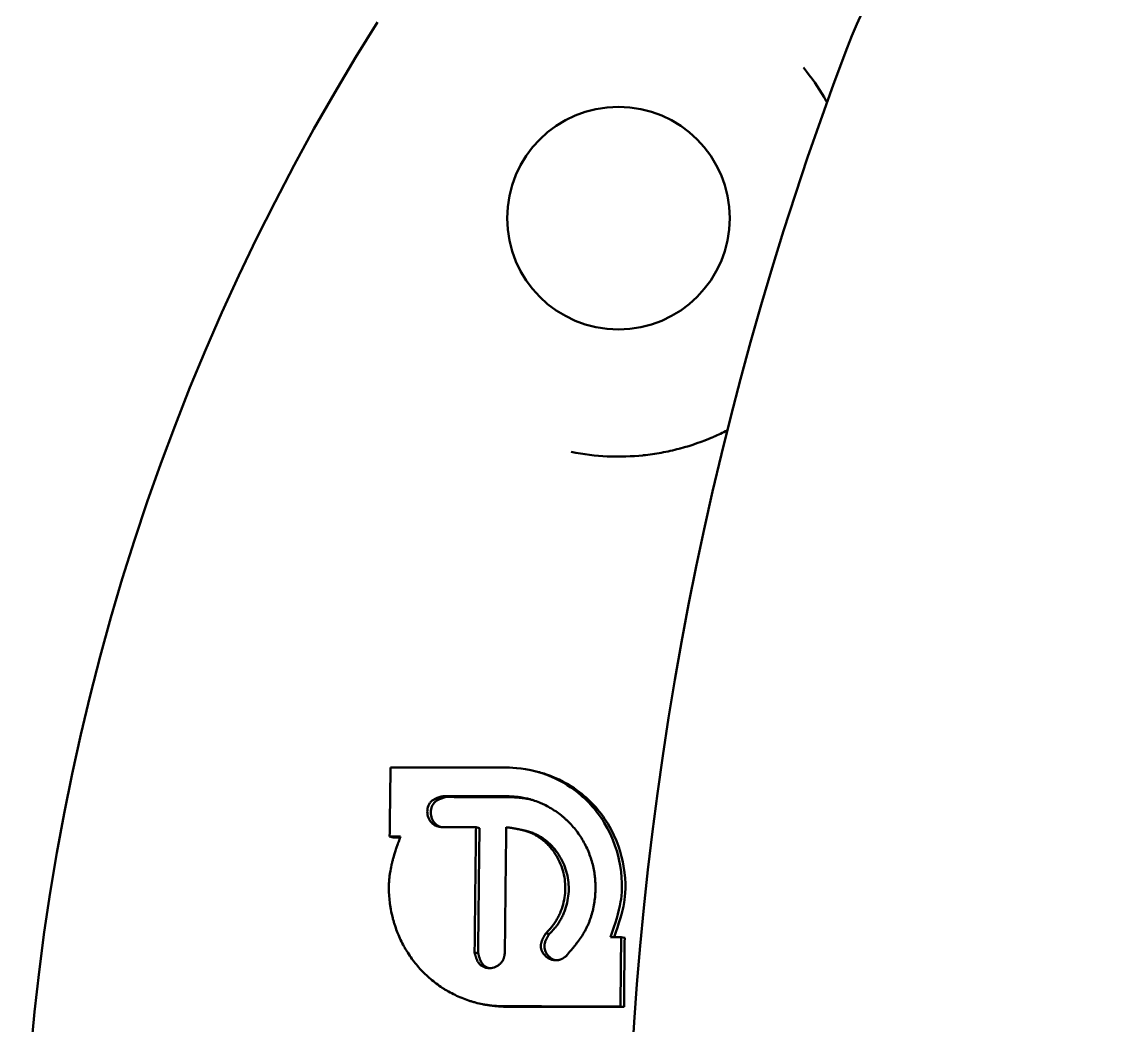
# Model space of a CAD drawing. Header units: millimetres. Extents: x 1510 to 10524, y 7125 to 13164.
# Drawn here: x 7783.96 to 7790.89, y 12893.17 to 12899.49 of the extents above; entities that cross this region are included whole.
import ezdxf

# ---------------------------------------------------------------- set-up
doc = ezdxf.new("R2010")
doc.units = ezdxf.units.MM
doc.header["$LTSCALE"] = 4
doc.layers.add('Visible (ISO)', color=7, linetype='Continuous', lineweight=50)

msp = doc.modelspace()

# ---------------------------------------------------------------- linework, layer by layer
at = {"layer": 'Visible (ISO)'}
for p, q in [((7787.1951, 12894.7717), (7787.2168, 12894.7659)), ((7786.6297, 12894.6108), (7786.6078, 12894.6161)), ((7787.0327, 12894.6101), (7787.0109, 12894.6156)), ((7786.2968, 12894.3566), (7786.2748, 12894.3613)), ((7786.8399, 12894.4157), (7786.818, 12894.4207)), ((7787.1031, 12894.4044), (7787.125, 12894.3993)), ((7787.2785, 12893.749), (7787.2563, 12893.753)), ((7787.7527, 12893.725), (7787.7306, 12893.7291)), ((7786.8312, 12893.6284), (7786.809, 12893.632)), ((7786.923, 12893.2976), (7786.9007, 12893.3005)), ((7787.7486, 12893.2903), (7787.7263, 12893.2935))]:
    msp.add_line(p, q, dxfattribs=at)
msp.add_circle((7787.7134, 12898.2517), 0.7, dxfattribs=at)
for centre, radius, start, end in [((7791.956, 12898.2591), 3, 110.77056, 159.22944), ((7798.4634, 12891.7517), 14.5, 147.76905, 212.23095), ((7809.1134, 12891.7517), 21.35, 159.22944, 200.77056)]:
    msp.add_arc(centre, radius, start, end, dxfattribs=at)
for centre, major_axis, ratio, start_param, end_param in [((8003.9269, 12861.9326), (992.8662, -8.2931), 0.031862, 1.791313, 1.791729), ((8003.1468, 12797.9187), (993.5684, -22.8037), 0.094586, 1.792232, 1.792648), ((7786.1085, 12862.3855), (3.3574, 31.8078), 0.975189, 0.10033, 0.102487), ((7786.1189, 12862.3855), (3.3629, 31.8024), 0.975186, 0.100913, 0.102313), ((7787.5164, 12861.1559), (2.9491, 32.4461), 0.974973, 0.086217, 0.088345)]:
    msp.add_ellipse(centre, major_axis=major_axis, ratio=ratio, start_param=start_param, end_param=end_param, dxfattribs=at)
for points, knots in [([(7789.0244, 12898.9806), (7789.0187, 12898.9909), (7789.0128, 12899.0013), (7789.0066, 12899.0117), (7788.9707, 12899.0729), (7788.9279, 12899.1357), (7788.8772, 12899.1981)], [0.93186367, 0.93186367, 0.93186367, 0.93186367, 0.9417733, 0.9417733, 0.9417733, 1, 1, 1, 1]), ([(7787.416, 12896.7815), (7787.4955, 12896.7654), (7787.5715, 12896.7567), (7787.6429, 12896.7534), (7787.7236, 12896.7496), (7787.7986, 12896.7526), (7787.8669, 12896.7596), (7787.8674, 12896.7597), (7787.8678, 12896.7597), (7787.8684, 12896.7598), (7787.8689, 12896.7598), (7787.8693, 12896.7599), (7787.8698, 12896.7599), (7787.9082, 12896.7639), (7787.9458, 12896.7694), (7787.9825, 12896.7761), (7788.0208, 12896.7831), (7788.0583, 12896.7914), (7788.0947, 12896.801), (7788.097, 12896.8016), (7788.0992, 12896.8022), (7788.1015, 12896.8028), (7788.174, 12896.8222), (7788.2425, 12896.8464), (7788.3066, 12896.874), (7788.3076, 12896.8744), (7788.3084, 12896.8748), (7788.3096, 12896.8753), (7788.3102, 12896.8756), (7788.3107, 12896.8758), (7788.3113, 12896.8761), (7788.3407, 12896.8888), (7788.3695, 12896.9025), (7788.3976, 12896.9169)], [0, 0, 0, 0, 0.0584297, 0.0584297, 0.0584297, 0.1245117, 0.1245117, 0.1245117, 0.125, 0.125, 0.125, 0.1253473, 0.1253473, 0.1253473, 0.154853, 0.154853, 0.154853, 0.1855952, 0.1855952, 0.1855952, 0.1875, 0.1875, 0.1875, 0.2490234, 0.2490234, 0.2490234, 0.25, 0.25, 0.25, 0.2504858, 0.2504858, 0.2504858, 0.275511, 0.275511, 0.275511, 0.275511]), ([(7786.2748, 12894.3613), (7786.2757, 12894.4339), (7786.2766, 12894.5064), (7786.2785, 12894.6515), (7786.2795, 12894.724), (7786.2805, 12894.7965)], [-0.435756, -0.435756, -0.435756, -0.435756, -0.2178779, -0.2178779, 0, 0, 0, 0]), ([(7786.2805, 12894.7965), (7786.4025, 12894.7964), (7786.5245, 12894.7962), (7786.7684, 12894.7959), (7786.8905, 12894.7958), (7787.0125, 12894.7956)], [-0.7502452, -0.7502452, -0.7502452, -0.7502452, -0.3750632, -0.3750632, 0, 0, 0, 0]), ([(7787.0125, 12894.7956), (7787.0524, 12894.795), (7787.1331, 12894.7933), (7787.3155, 12894.7333), (7787.3821, 12894.6949), (7787.5096, 12894.6014), (7787.5746, 12894.5304), (7787.6837, 12894.3512), (7787.7111, 12894.2548), (7787.7427, 12894.0723), (7787.7337, 12893.9924), (7787.716, 12893.883), (7787.6945, 12893.8185), (7787.6629, 12893.7291)], [-0.8276251, -0.8276251, -0.8276251, -0.8276251, -0.7450445, -0.7450445, -0.6777382, -0.6777382, -0.5771468, -0.5771468, -0.4569364, -0.4569364, -0.284604, -0.284604, 0, 0, 0, 0]), ([(7787.2168, 12894.7659), (7787.2293, 12894.7626), (7787.2421, 12894.7588), (7787.3373, 12894.7274), (7787.4038, 12894.6891), (7787.5313, 12894.5958), (7787.5964, 12894.5248), (7787.7055, 12894.3459), (7787.733, 12894.2497), (7787.7647, 12894.0675), (7787.7557, 12893.9878), (7787.7382, 12893.8797), (7787.7173, 12893.8162), (7787.6865, 12893.7291)], [-0.7544343, -0.7544343, -0.7544343, -0.7544343, -0.7436158, -0.7436158, -0.6764205, -0.6764205, -0.5759936, -0.5759936, -0.4560125, -0.4560125, -0.2840194, -0.2840194, -0.0043082, -0.0043082, -0.0043082, -0.0043082]), ([(7786.6053, 12894.421), (7786.6013, 12894.4215), (7786.5977, 12894.4219), (7786.5947, 12894.4224), (7786.5932, 12894.4226), (7786.5919, 12894.4228), (7786.5906, 12894.423), (7786.59, 12894.4231), (7786.5894, 12894.4232), (7786.5888, 12894.4233), (7786.5883, 12894.4234), (7786.588, 12894.4234), (7786.5872, 12894.4236), (7786.587, 12894.4236), (7786.5864, 12894.4237), (7786.586, 12894.4238), (7786.5856, 12894.4239), (7786.5852, 12894.424), (7786.5848, 12894.424), (7786.5839, 12894.4242), (7786.5831, 12894.4244), (7786.5825, 12894.4245), (7786.5808, 12894.4249), (7786.5797, 12894.4252), (7786.578, 12894.4256), (7786.5765, 12894.426), (7786.5751, 12894.4264), (7786.5737, 12894.4268), (7786.5724, 12894.4272), (7786.5712, 12894.4276), (7786.5698, 12894.4282), (7786.5692, 12894.4284), (7786.5684, 12894.4287), (7786.5677, 12894.429), (7786.567, 12894.4292), (7786.5663, 12894.4295), (7786.5657, 12894.4298), (7786.5643, 12894.4304), (7786.5629, 12894.4311), (7786.5616, 12894.4318), (7786.5589, 12894.4331), (7786.5563, 12894.4347), (7786.5538, 12894.4363), (7786.5487, 12894.4397), (7786.544, 12894.4436), (7786.5394, 12894.4483), (7786.5349, 12894.453), (7786.5309, 12894.4579), (7786.5274, 12894.4632), (7786.5239, 12894.4686), (7786.521, 12894.4743), (7786.5185, 12894.4803), (7786.5137, 12894.4924), (7786.5113, 12894.5054), (7786.5115, 12894.5188), (7786.5116, 12894.5322), (7786.5142, 12894.5449), (7786.5191, 12894.5568), (7786.5216, 12894.5627), (7786.5245, 12894.5681), (7786.528, 12894.573), (7786.5298, 12894.5755), (7786.5316, 12894.5778), (7786.5336, 12894.58), (7786.5346, 12894.5811), (7786.5357, 12894.5822), (7786.5367, 12894.5832), (7786.5378, 12894.5842), (7786.539, 12894.5853), (7786.54, 12894.5862), (7786.5405, 12894.5867), (7786.541, 12894.587), (7786.5415, 12894.5875), (7786.542, 12894.5879), (7786.5425, 12894.5883), (7786.5431, 12894.5887), (7786.5441, 12894.5895), (7786.5452, 12894.5903), (7786.5464, 12894.5912), (7786.5487, 12894.5928), (7786.5512, 12894.5944), (7786.5538, 12894.5958), (7786.5564, 12894.5973), (7786.5591, 12894.5988), (7786.562, 12894.6002), (7786.5635, 12894.6008), (7786.565, 12894.6015), (7786.5665, 12894.6022), (7786.5673, 12894.6025), (7786.5681, 12894.6029), (7786.5689, 12894.6032), (7786.5697, 12894.6035), (7786.5706, 12894.6039), (7786.5713, 12894.6042), (7786.5716, 12894.6043), (7786.5719, 12894.6044), (7786.5722, 12894.6046), (7786.5726, 12894.6047), (7786.5729, 12894.6048), (7786.5732, 12894.605), (7786.5739, 12894.6052), (7786.5746, 12894.6055), (7786.5753, 12894.6057), (7786.5767, 12894.6063), (7786.5782, 12894.6068), (7786.5796, 12894.6073), (7786.5811, 12894.6078), (7786.5826, 12894.6084), (7786.5842, 12894.6089), (7786.5851, 12894.6092), (7786.5859, 12894.6094), (7786.5867, 12894.6097), (7786.5871, 12894.6098), (7786.5875, 12894.61), (7786.5879, 12894.6101), (7786.5884, 12894.6102), (7786.589, 12894.6104), (7786.5892, 12894.6105), (7786.5899, 12894.6107), (7786.5901, 12894.6108), (7786.5908, 12894.611), (7786.5913, 12894.6112), (7786.5919, 12894.6113), (7786.5926, 12894.6116), (7786.5938, 12894.6119), (7786.5952, 12894.6123), (7786.5968, 12894.6128), (7786.6, 12894.6138), (7786.604, 12894.615), (7786.6078, 12894.6161)], [0, 0, 0, 0, 0.03125, 0.03125, 0.03125, 0.046875, 0.046875, 0.046875, 0.054688, 0.054688, 0.054688, 0.0625, 0.0625, 0.0625, 0.06505, 0.06505, 0.06505, 0.067964, 0.067964, 0.067964, 0.075291, 0.075291, 0.075291, 0.093688, 0.093688, 0.093688, 0.109375, 0.109375, 0.109375, 0.125, 0.125, 0.125, 0.132137, 0.132137, 0.132137, 0.139414, 0.139414, 0.139414, 0.154366, 0.154366, 0.154366, 0.185611, 0.185611, 0.185611, 0.25, 0.25, 0.25, 0.312649, 0.312649, 0.312649, 0.375, 0.375, 0.375, 0.5, 0.5, 0.5, 0.625, 0.625, 0.625, 0.6875, 0.6875, 0.6875, 0.71875, 0.71875, 0.71875, 0.734375, 0.734375, 0.734375, 0.75, 0.75, 0.75, 0.758554, 0.758554, 0.758554, 0.766669, 0.766669, 0.766669, 0.782137, 0.782137, 0.782137, 0.8125, 0.8125, 0.8125, 0.84375, 0.84375, 0.84375, 0.859375, 0.859375, 0.859375, 0.867188, 0.867188, 0.867188, 0.875, 0.875, 0.875, 0.879595, 0.879595, 0.879595, 0.88375, 0.88375, 0.88375, 0.891402, 0.891402, 0.891402, 0.90625, 0.90625, 0.90625, 0.921875, 0.921875, 0.921875, 0.929688, 0.929688, 0.929688, 0.933594, 0.933594, 0.933594, 0.9375, 0.9375, 0.9375, 0.94847, 0.94847, 0.94847, 0.957037, 0.957037, 0.957037, 0.971726, 0.971726, 0.971726, 1, 1, 1, 1]), ([(7786.5937, 12894.4225), (7786.5931, 12894.4227), (7786.5924, 12894.423), (7786.5918, 12894.4232), (7786.5911, 12894.4235), (7786.5904, 12894.4237), (7786.5897, 12894.424), (7786.589, 12894.4243), (7786.5883, 12894.4246), (7786.5876, 12894.4249), (7786.5863, 12894.4255), (7786.5849, 12894.4261), (7786.5836, 12894.4268), (7786.5809, 12894.4282), (7786.5783, 12894.4297), (7786.5758, 12894.4314), (7786.5707, 12894.4347), (7786.5659, 12894.4387), (7786.5613, 12894.4434), (7786.5568, 12894.448), (7786.5528, 12894.4529), (7786.5493, 12894.4583), (7786.5459, 12894.4636), (7786.5429, 12894.4693), (7786.5405, 12894.4753), (7786.5356, 12894.4874), (7786.5332, 12894.5002), (7786.5334, 12894.5137), (7786.5336, 12894.5272), (7786.5361, 12894.5398), (7786.541, 12894.5516), (7786.5459, 12894.5635), (7786.5529, 12894.5733), (7786.5619, 12894.581), (7786.5624, 12894.5815), (7786.5629, 12894.5818), (7786.5634, 12894.5823), (7786.5639, 12894.5827), (7786.5644, 12894.5831), (7786.565, 12894.5835), (7786.566, 12894.5843), (7786.5671, 12894.5851), (7786.5683, 12894.5859), (7786.5706, 12894.5875), (7786.573, 12894.5891), (7786.5756, 12894.5906), (7786.5809, 12894.5936), (7786.5867, 12894.5964), (7786.5931, 12894.5989), (7786.5935, 12894.5991), (7786.5938, 12894.5992), (7786.5941, 12894.5993), (7786.5944, 12894.5994), (7786.5948, 12894.5996), (7786.5951, 12894.5997), (7786.5958, 12894.6), (7786.5965, 12894.6002), (7786.5972, 12894.6005), (7786.5985, 12894.601), (7786.6, 12894.6015), (7786.6015, 12894.602), (7786.6045, 12894.6031), (7786.6077, 12894.6042), (7786.6111, 12894.6052), (7786.6119, 12894.6055), (7786.6121, 12894.6056), (7786.6127, 12894.6057), (7786.6132, 12894.6059), (7786.6138, 12894.6061), (7786.6145, 12894.6063), (7786.6158, 12894.6067), (7786.6172, 12894.6071), (7786.6187, 12894.6076), (7786.6218, 12894.6085), (7786.6255, 12894.6096), (7786.6297, 12894.6108)], [0.1169932, 0.1169932, 0.1169932, 0.1169932, 0.125, 0.125, 0.125, 0.1328125, 0.1328125, 0.1328125, 0.140625, 0.140625, 0.140625, 0.15625, 0.15625, 0.15625, 0.1875, 0.1875, 0.1875, 0.25, 0.25, 0.25, 0.3125, 0.3125, 0.3125, 0.375, 0.375, 0.375, 0.5, 0.5, 0.5, 0.625, 0.625, 0.625, 0.75, 0.75, 0.75, 0.7578125, 0.7578125, 0.7578125, 0.765625, 0.765625, 0.765625, 0.78125, 0.78125, 0.78125, 0.8125, 0.8125, 0.8125, 0.875, 0.875, 0.875, 0.8789062, 0.8789062, 0.8789062, 0.8828125, 0.8828125, 0.8828125, 0.890625, 0.890625, 0.890625, 0.90625, 0.90625, 0.90625, 0.9375, 0.9375, 0.9375, 0.9453125, 0.9453125, 0.9453125, 0.953125, 0.953125, 0.953125, 0.96875, 0.96875, 0.96875, 1, 1, 1, 1]), ([(7787.0109, 12894.6156), (7787.0204, 12894.6151), (7787.0286, 12894.6147), (7787.0356, 12894.6142), (7787.0391, 12894.614), (7787.0423, 12894.6139), (7787.0452, 12894.6137), (7787.0466, 12894.6136), (7787.048, 12894.6135), (7787.0493, 12894.6134), (7787.0499, 12894.6134), (7787.0505, 12894.6133), (7787.0511, 12894.6133), (7787.0516, 12894.6132), (7787.052, 12894.6132), (7787.0525, 12894.6132), (7787.0538, 12894.6131), (7787.0567, 12894.6129), (7787.059, 12894.6127), (7787.0645, 12894.6123), (7787.0699, 12894.6118), (7787.075, 12894.6113), (7787.0785, 12894.6109), (7787.0819, 12894.6105), (7787.0852, 12894.6102), (7787.0868, 12894.61), (7787.0884, 12894.6098), (7787.09, 12894.6096), (7787.0908, 12894.6095), (7787.0916, 12894.6094), (7787.0924, 12894.6093), (7787.0932, 12894.6092), (7787.0938, 12894.6091), (7787.0947, 12894.609), (7787.1085, 12894.6071), (7787.1222, 12894.6046), (7787.1359, 12894.6015), (7787.1427, 12894.6), (7787.1495, 12894.5983), (7787.1563, 12894.5964), (7787.1597, 12894.5955), (7787.1631, 12894.5945), (7787.1665, 12894.5935), (7787.17, 12894.5925), (7787.1734, 12894.5914), (7787.1767, 12894.5904), (7787.1901, 12894.5861), (7787.2033, 12894.5814), (7787.2163, 12894.576), (7787.2229, 12894.5733), (7787.2294, 12894.5705), (7787.2358, 12894.5676), (7787.2423, 12894.5647), (7787.2488, 12894.5615), (7787.2551, 12894.5584), (7787.2804, 12894.5456), (7787.3046, 12894.5311), (7787.3278, 12894.5146), (7787.3394, 12894.5064), (7787.3507, 12894.4978), (7787.3616, 12894.4888), (7787.367, 12894.4843), (7787.3724, 12894.4797), (7787.3777, 12894.475), (7787.3829, 12894.4703), (7787.3881, 12894.4655), (7787.3932, 12894.4606), (7787.4035, 12894.4507), (7787.4134, 12894.4404), (7787.4228, 12894.4299), (7787.4323, 12894.4193), (7787.4413, 12894.4085), (7787.45, 12894.3972), (7787.4673, 12894.3746), (7787.4829, 12894.3507), (7787.4967, 12894.3255), (7787.5106, 12894.3004), (7787.5225, 12894.2744), (7787.5325, 12894.2474), (7787.5425, 12894.2205), (7787.5504, 12894.193), (7787.5563, 12894.165), (7787.5593, 12894.151), (7787.5617, 12894.1368), (7787.5636, 12894.1225), (7787.5646, 12894.1153), (7787.5654, 12894.1081), (7787.5661, 12894.1009), (7787.5669, 12894.0937), (7787.5674, 12894.0863), (7787.5679, 12894.0791), (7787.5688, 12894.0647), (7787.5692, 12894.0502), (7787.5691, 12894.0357), (7787.569, 12894.0285), (7787.5688, 12894.0212), (7787.5685, 12894.014), (7787.5682, 12894.0067), (7787.5678, 12893.9996), (7787.5672, 12893.9922), (7787.566, 12893.9774), (7787.5644, 12893.9629), (7787.5622, 12893.9485), (7787.5612, 12893.9413), (7787.56, 12893.9341), (7787.5586, 12893.927), (7787.558, 12893.9235), (7787.5573, 12893.9199), (7787.5565, 12893.9164), (7787.5562, 12893.9146), (7787.5558, 12893.9129), (7787.5554, 12893.9111), (7787.5551, 12893.9093), (7787.5547, 12893.9076), (7787.5543, 12893.9058), (7787.551, 12893.8913), (7787.5472, 12893.8772), (7787.543, 12893.8634), (7787.5408, 12893.8564), (7787.5386, 12893.8496), (7787.5362, 12893.8429), (7787.535, 12893.8395), (7787.5338, 12893.8361), (7787.5325, 12893.8328), (7787.5312, 12893.8295), (7787.53, 12893.8263), (7787.5286, 12893.8229), (7787.5259, 12893.8161), (7787.5231, 12893.8095), (7787.5201, 12893.803), (7787.5186, 12893.7997), (7787.5171, 12893.7965), (7787.5155, 12893.7933), (7787.514, 12893.79), (7787.5124, 12893.7868), (7787.5108, 12893.7837), (7787.5077, 12893.7776), (7787.5043, 12893.7714), (7787.5008, 12893.7652), (7787.4991, 12893.7621), (7787.4973, 12893.759), (7787.4954, 12893.7559), (7787.4945, 12893.7543), (7787.4935, 12893.7527), (7787.4926, 12893.7512), (7787.4921, 12893.7504), (7787.4916, 12893.7496), (7787.4911, 12893.7488), (7787.4909, 12893.7484), (7787.4907, 12893.748), (7787.4904, 12893.7476), (7787.4902, 12893.7472), (7787.4899, 12893.7468), (7787.4897, 12893.7465), (7787.4829, 12893.7356), (7787.4754, 12893.7244), (7787.4671, 12893.7127), (7787.4629, 12893.7069), (7787.4586, 12893.701), (7787.454, 12893.6949), (7787.4518, 12893.6919), (7787.4495, 12893.6889), (7787.4471, 12893.6858), (7787.4459, 12893.6843), (7787.4447, 12893.6828), (7787.4435, 12893.6812), (7787.4429, 12893.6804), (7787.4423, 12893.6797), (7787.4417, 12893.6789), (7787.4414, 12893.6785), (7787.4411, 12893.6781), (7787.4408, 12893.6777), (7787.4405, 12893.6773), (7787.4401, 12893.6769), (7787.4399, 12893.6766), (7787.4358, 12893.6715), (7787.4315, 12893.6661), (7787.427, 12893.6606), (7787.4247, 12893.6578), (7787.4224, 12893.6549), (7787.4199, 12893.652), (7787.4187, 12893.6505), (7787.4175, 12893.6491), (7787.4163, 12893.6476), (7787.4157, 12893.6468), (7787.415, 12893.6461), (7787.4144, 12893.6453), (7787.4141, 12893.645), (7787.4138, 12893.6446), (7787.4135, 12893.6442), (7787.4132, 12893.6438), (7787.4127, 12893.6433), (7787.4125, 12893.6431), (7787.4054, 12893.6346), (7787.3961, 12893.6235), (7787.3845, 12893.61)], [0, 0, 0, 0, 0.015621, 0.015621, 0.015621, 0.023434, 0.023434, 0.023434, 0.027341, 0.027341, 0.027341, 0.029295, 0.029295, 0.029295, 0.030761, 0.030761, 0.030761, 0.035386, 0.035386, 0.035386, 0.04687, 0.04687, 0.04687, 0.054684, 0.054684, 0.054684, 0.058591, 0.058591, 0.058591, 0.060546, 0.060546, 0.060546, 0.0625, 0.0625, 0.0625, 0.093749, 0.093749, 0.093749, 0.109374, 0.109374, 0.109374, 0.117187, 0.117187, 0.117187, 0.125, 0.125, 0.125, 0.156251, 0.156251, 0.156251, 0.171875, 0.171875, 0.171875, 0.1875, 0.1875, 0.1875, 0.25, 0.25, 0.25, 0.281254, 0.281254, 0.281254, 0.296882, 0.296882, 0.296882, 0.31251, 0.31251, 0.31251, 0.343762, 0.343762, 0.343762, 0.375, 0.375, 0.375, 0.43749, 0.43749, 0.43749, 0.5, 0.5, 0.5, 0.5625, 0.5625, 0.5625, 0.59375, 0.59375, 0.59375, 0.609375, 0.609375, 0.609375, 0.625, 0.625, 0.625, 0.65625, 0.65625, 0.65625, 0.671875, 0.671875, 0.671875, 0.6875, 0.6875, 0.6875, 0.71875, 0.71875, 0.71875, 0.734375, 0.734375, 0.734375, 0.742187, 0.742187, 0.742187, 0.746094, 0.746094, 0.746094, 0.75, 0.75, 0.75, 0.78125, 0.78125, 0.78125, 0.796875, 0.796875, 0.796875, 0.804687, 0.804687, 0.804687, 0.8125, 0.8125, 0.8125, 0.828125, 0.828125, 0.828125, 0.835937, 0.835937, 0.835937, 0.84375, 0.84375, 0.84375, 0.859375, 0.859375, 0.859375, 0.867188, 0.867188, 0.867188, 0.871094, 0.871094, 0.871094, 0.873047, 0.873047, 0.873047, 0.874023, 0.874023, 0.874023, 0.875, 0.875, 0.875, 0.90625, 0.90625, 0.90625, 0.921875, 0.921875, 0.921875, 0.929688, 0.929688, 0.929688, 0.933594, 0.933594, 0.933594, 0.935547, 0.935547, 0.935547, 0.936523, 0.936523, 0.936523, 0.9375, 0.9375, 0.9375, 0.953125, 0.953125, 0.953125, 0.960938, 0.960938, 0.960938, 0.964844, 0.964844, 0.964844, 0.966797, 0.966797, 0.966797, 0.967773, 0.967773, 0.967773, 0.96875, 0.96875, 0.96875, 1, 1, 1, 1]), ([(7787.0327, 12894.6101), (7787.0422, 12894.6096), (7787.0505, 12894.6092), (7787.061, 12894.6086), (7787.0641, 12894.6084), (7787.0685, 12894.6081), (7787.0698, 12894.608), (7787.0717, 12894.6079), (7787.0728, 12894.6078), (7787.0739, 12894.6077), (7787.0744, 12894.6077), (7787.0745, 12894.6077), (7787.0825, 12894.6071), (7787.0899, 12894.6065), (7787.1003, 12894.6054), (7787.1037, 12894.6051), (7787.1086, 12894.6045), (7787.1102, 12894.6043), (7787.1126, 12894.604), (7787.1134, 12894.6039), (7787.115, 12894.6037), (7787.1157, 12894.6036), (7787.1303, 12894.6016), (7787.144, 12894.5991), (7787.1578, 12894.596), (7787.1579, 12894.596), (7787.158, 12894.5959)], [0, 0, 0, 0, 0.015625, 0.015625, 0.0234375, 0.0234375, 0.02734375, 0.02734375, 0.02929688, 0.03076172, 0.03076172, 0.03125, 0.03125, 0.046875, 0.046875, 0.0546875, 0.0546875, 0.05859375, 0.05859375, 0.06054688, 0.06054688, 0.0625, 0.0625, 0.09375, 0.09375, 0.09403488, 0.09403488, 0.09403488, 0.09403488]), ([(7786.9951, 12893.2943), (7786.9851, 12893.2945), (7786.9775, 12893.2946), (7786.9724, 12893.2948), (7786.972, 12893.2948), (7786.9714, 12893.2948), (7786.9709, 12893.2948), (7786.9704, 12893.2948), (7786.9699, 12893.2949), (7786.9694, 12893.2949), (7786.9685, 12893.2949), (7786.9675, 12893.2949), (7786.9665, 12893.295), (7786.9646, 12893.295), (7786.9627, 12893.2951), (7786.9608, 12893.2952), (7786.957, 12893.2954), (7786.9533, 12893.2956), (7786.9496, 12893.2958), (7786.9459, 12893.296), (7786.9421, 12893.2963), (7786.9383, 12893.2966), (7786.9345, 12893.2969), (7786.9307, 12893.2972), (7786.927, 12893.2975), (7786.9194, 12893.2983), (7786.9118, 12893.2991), (7786.9041, 12893.3001), (7786.9003, 12893.3006), (7786.8966, 12893.3011), (7786.8929, 12893.3016), (7786.8891, 12893.3022), (7786.8854, 12893.3028), (7786.8817, 12893.3034), (7786.8742, 12893.3046), (7786.8667, 12893.3059), (7786.8592, 12893.3074), (7786.8442, 12893.3104), (7786.8293, 12893.3138), (7786.8143, 12893.3178), (7786.8105, 12893.3188), (7786.8069, 12893.3198), (7786.8033, 12893.3208), (7786.7996, 12893.3219), (7786.796, 12893.3229), (7786.7923, 12893.324), (7786.785, 12893.3262), (7786.7778, 12893.3285), (7786.7706, 12893.3309), (7786.7562, 12893.3358), (7786.7419, 12893.3411), (7786.7278, 12893.3468), (7786.6995, 12893.3584), (7786.6718, 12893.3718), (7786.6448, 12893.3871), (7786.638, 12893.3909), (7786.6315, 12893.3948), (7786.6249, 12893.3987), (7786.6184, 12893.4027), (7786.6119, 12893.4068), (7786.6055, 12893.411), (7786.5927, 12893.4194), (7786.5801, 12893.4281), (7786.5679, 12893.4373), (7786.5433, 12893.4556), (7786.5199, 12893.4756), (7786.4976, 12893.4972), (7786.4754, 12893.5188), (7786.4546, 12893.5415), (7786.4354, 12893.5656), (7786.4161, 12893.5896), (7786.3983, 12893.615), (7786.382, 12893.6416), (7786.38, 12893.6449), (7786.378, 12893.6481), (7786.3761, 12893.6514), (7786.3741, 12893.6547), (7786.3722, 12893.6581), (7786.3703, 12893.6614), (7786.3665, 12893.6681), (7786.3628, 12893.6748), (7786.3592, 12893.6816), (7786.352, 12893.6952), (7786.3452, 12893.7091), (7786.3388, 12893.7232), (7786.326, 12893.7515), (7786.3149, 12893.7808), (7786.3055, 12893.811), (7786.3043, 12893.8148), (7786.3032, 12893.8185), (7786.3021, 12893.8222), (7786.301, 12893.826), (7786.2999, 12893.8297), (7786.2988, 12893.8335), (7786.2967, 12893.841), (7786.2947, 12893.8486), (7786.2928, 12893.8562), (7786.2891, 12893.8713), (7786.2857, 12893.8867), (7786.2829, 12893.9021), (7786.2821, 12893.906), (7786.2814, 12893.91), (7786.2807, 12893.9139), (7786.2801, 12893.9179), (7786.2794, 12893.9218), (7786.2788, 12893.9257), (7786.2776, 12893.9335), (7786.2765, 12893.9413), (7786.2755, 12893.9491), (7786.2736, 12893.9647), (7786.2722, 12893.9803), (7786.2712, 12893.9957), (7786.2711, 12893.9976), (7786.271, 12893.9997), (7786.2709, 12894.0017), (7786.2708, 12894.0037), (7786.2707, 12894.0057), (7786.2706, 12894.0077), (7786.2704, 12894.0116), (7786.2703, 12894.0156), (7786.2702, 12894.0196), (7786.27, 12894.0275), (7786.2699, 12894.0354), (7786.27, 12894.0432), (7786.2701, 12894.0588), (7786.2708, 12894.0743), (7786.272, 12894.0896), (7786.2723, 12894.0934), (7786.2726, 12894.0971), (7786.273, 12894.1008), (7786.2733, 12894.1046), (7786.2737, 12894.1083), (7786.2742, 12894.1121), (7786.2751, 12894.1197), (7786.2761, 12894.1273), (7786.2773, 12894.135), (7786.2797, 12894.1504), (7786.2826, 12894.166), (7786.2862, 12894.1818), (7786.2863, 12894.1823), (7786.2864, 12894.1826), (7786.2865, 12894.183), (7786.2866, 12894.1835), (7786.2867, 12894.1839), (7786.2868, 12894.1843), (7786.287, 12894.1851), (7786.2872, 12894.186), (7786.2874, 12894.1868), (7786.2878, 12894.1885), (7786.2882, 12894.1902), (7786.2886, 12894.1919), (7786.2894, 12894.1954), (7786.2903, 12894.1989), (7786.2912, 12894.2024), (7786.293, 12894.2095), (7786.2949, 12894.2168), (7786.297, 12894.2244), (7786.3012, 12894.2394), (7786.306, 12894.2553), (7786.3114, 12894.272), (7786.3116, 12894.2725), (7786.3117, 12894.2728), (7786.3118, 12894.2732), (7786.3119, 12894.2737), (7786.3121, 12894.2741), (7786.3122, 12894.2745), (7786.3125, 12894.2753), (7786.3127, 12894.2761), (7786.313, 12894.277), (7786.3135, 12894.2786), (7786.3141, 12894.2804), (7786.3147, 12894.2821), (7786.3158, 12894.2856), (7786.317, 12894.2892), (7786.3183, 12894.2929), (7786.3208, 12894.3003), (7786.3235, 12894.3083), (7786.3264, 12894.3167), (7786.3264, 12894.3168), (7786.3264, 12894.3168), (7786.3264, 12894.3168), (7786.3265, 12894.3169), (7786.3266, 12894.3174), (7786.3268, 12894.3177), (7786.3269, 12894.3181), (7786.327, 12894.3186), (7786.3272, 12894.319), (7786.3275, 12894.3199), (7786.3279, 12894.321), (7786.3283, 12894.3223), (7786.3292, 12894.3247), (7786.3303, 12894.3278), (7786.3316, 12894.3315), (7786.3342, 12894.339), (7786.3377, 12894.3489), (7786.3421, 12894.3613)], [0, 0, 0, 0, 0.015625, 0.015625, 0.015625, 0.016602, 0.016602, 0.016602, 0.017578, 0.017578, 0.017578, 0.019531, 0.019531, 0.019531, 0.023438, 0.023438, 0.023438, 0.03125, 0.03125, 0.03125, 0.039062, 0.039062, 0.039062, 0.046875, 0.046875, 0.046875, 0.0625, 0.0625, 0.0625, 0.070312, 0.070312, 0.070312, 0.078125, 0.078125, 0.078125, 0.09375, 0.09375, 0.09375, 0.125, 0.125, 0.125, 0.132812, 0.132812, 0.132812, 0.140625, 0.140625, 0.140625, 0.15625, 0.15625, 0.15625, 0.1875, 0.1875, 0.1875, 0.25, 0.25, 0.25, 0.265625, 0.265625, 0.265625, 0.28125, 0.28125, 0.28125, 0.3125, 0.3125, 0.3125, 0.375, 0.375, 0.375, 0.4375, 0.4375, 0.4375, 0.5, 0.5, 0.5, 0.507812, 0.507812, 0.507812, 0.515625, 0.515625, 0.515625, 0.53125, 0.53125, 0.53125, 0.5625, 0.5625, 0.5625, 0.625, 0.625, 0.625, 0.632812, 0.632812, 0.632812, 0.640625, 0.640625, 0.640625, 0.65625, 0.65625, 0.65625, 0.6875, 0.6875, 0.6875, 0.695312, 0.695312, 0.695312, 0.703125, 0.703125, 0.703125, 0.71875, 0.71875, 0.71875, 0.75, 0.75, 0.75, 0.753906, 0.753906, 0.753906, 0.757812, 0.757812, 0.757812, 0.765625, 0.765625, 0.765625, 0.78125, 0.78125, 0.78125, 0.8125, 0.8125, 0.8125, 0.820312, 0.820312, 0.820312, 0.828125, 0.828125, 0.828125, 0.84375, 0.84375, 0.84375, 0.875, 0.875, 0.875, 0.875977, 0.875977, 0.875977, 0.876953, 0.876953, 0.876953, 0.878906, 0.878906, 0.878906, 0.882812, 0.882812, 0.882812, 0.890625, 0.890625, 0.890625, 0.90625, 0.90625, 0.90625, 0.9375, 0.9375, 0.9375, 0.938477, 0.938477, 0.938477, 0.939453, 0.939453, 0.939453, 0.941406, 0.941406, 0.941406, 0.945312, 0.945312, 0.945312, 0.953125, 0.953125, 0.953125, 0.96875, 0.96875, 0.96875, 0.968872, 0.968872, 0.968872, 0.970703, 0.970703, 0.970703, 0.972656, 0.972656, 0.972656, 0.976562, 0.976562, 0.976562, 0.984375, 0.984375, 0.984375, 1, 1, 1, 1]), ([(7786.809, 12893.632), (7786.8103, 12893.7634), (7786.8117, 12893.8947), (7786.8147, 12894.1576), (7786.8163, 12894.2892), (7786.818, 12894.4207)], [-0.789494, -0.789494, -0.789494, -0.789494, -0.3951925, -0.3951925, 0, 0, 0, 0]), ([(7786.8312, 12893.6284), (7786.8325, 12893.7595), (7786.8338, 12893.8905), (7786.8367, 12894.1531), (7786.8382, 12894.2845), (7786.8399, 12894.4157)], [-0.7873485, -0.7873485, -0.7873485, -0.7873485, -0.3940108, -0.3940108, 0, 0, 0, 0]), ([(7787.0082, 12894.4205), (7787.0065, 12894.2889), (7787.0049, 12894.1574), (7787.0019, 12893.8944), (7787.0005, 12893.7631), (7786.9992, 12893.6318)], [-0.7895201, -0.7895201, -0.7895201, -0.7895201, -0.3942986, -0.3942986, 0, 0, 0, 0]), ([(7787.2563, 12893.753), (7787.2607, 12893.7574), (7787.2645, 12893.7612), (7787.2678, 12893.7646), (7787.2694, 12893.7663), (7787.2709, 12893.7679), (7787.2723, 12893.7693), (7787.273, 12893.7701), (7787.2737, 12893.7708), (7787.2743, 12893.7714), (7787.2746, 12893.7717), (7787.2749, 12893.7721), (7787.2752, 12893.7724), (7787.2755, 12893.7727), (7787.2757, 12893.7729), (7787.2761, 12893.7733), (7787.2764, 12893.7736), (7787.2769, 12893.7742), (7787.2773, 12893.7747), (7787.2778, 12893.7751), (7787.2782, 12893.7756), (7787.2786, 12893.776), (7787.2795, 12893.777), (7787.2803, 12893.7779), (7787.281, 12893.7787), (7787.2827, 12893.7806), (7787.284, 12893.7821), (7787.2858, 12893.7841), (7787.2889, 12893.7877), (7787.2917, 12893.7911), (7787.2947, 12893.7948), (7787.2961, 12893.7966), (7787.2976, 12893.7985), (7787.2991, 12893.8003), (7787.3005, 12893.8022), (7787.3019, 12893.8041), (7787.3033, 12893.806), (7787.3061, 12893.8098), (7787.3089, 12893.8137), (7787.3116, 12893.8176), (7787.3169, 12893.8255), (7787.322, 12893.8338), (7787.3268, 12893.8421), (7787.3292, 12893.8463), (7787.3315, 12893.8504), (7787.3337, 12893.8547), (7787.3359, 12893.8589), (7787.338, 12893.8632), (7787.3401, 12893.8676), (7787.3443, 12893.8763), (7787.3481, 12893.8852), (7787.3516, 12893.8942), (7787.3586, 12893.9122), (7787.3643, 12893.9305), (7787.3687, 12893.9494), (7787.373, 12893.9683), (7787.376, 12893.9874), (7787.3776, 12894.0065), (7787.3792, 12894.0256), (7787.3794, 12894.0448), (7787.3782, 12894.064), (7787.3771, 12894.0832), (7787.3745, 12894.102), (7787.3706, 12894.1207), (7787.3667, 12894.1393), (7787.3613, 12894.1576), (7787.3546, 12894.1755), (7787.348, 12894.1935), (7787.3401, 12894.2107), (7787.331, 12894.2274), (7787.3219, 12894.244), (7787.3115, 12894.26), (7787.2999, 12894.2753), (7787.2941, 12894.283), (7787.2881, 12894.2904), (7787.2818, 12894.2976), (7787.2755, 12894.3047), (7787.2691, 12894.3115), (7787.2623, 12894.3182), (7787.2589, 12894.3216), (7787.2553, 12894.3249), (7787.2518, 12894.3281), (7787.2483, 12894.3313), (7787.2447, 12894.3343), (7787.2411, 12894.3374), (7787.2375, 12894.3404), (7787.2338, 12894.3433), (7787.2301, 12894.3462), (7787.2264, 12894.349), (7787.2228, 12894.3517), (7787.2189, 12894.3544), (7787.2169, 12894.3558), (7787.2149, 12894.3571), (7787.213, 12894.3584), (7787.211, 12894.3597), (7787.2091, 12894.361), (7787.2071, 12894.3623), (7787.2031, 12894.3648), (7787.1992, 12894.3672), (7787.1951, 12894.3695), (7787.1911, 12894.3718), (7787.1871, 12894.374), (7787.183, 12894.3761), (7787.1809, 12894.3772), (7787.1789, 12894.3782), (7787.1768, 12894.3792), (7787.1748, 12894.3802), (7787.1726, 12894.3812), (7787.1706, 12894.3821), (7787.1696, 12894.3825), (7787.1687, 12894.383), (7787.1677, 12894.3834), (7787.1667, 12894.3838), (7787.1657, 12894.3843), (7787.1647, 12894.3847), (7787.1627, 12894.3855), (7787.1607, 12894.3864), (7787.1586, 12894.3872), (7787.1545, 12894.3889), (7787.1502, 12894.3905), (7787.146, 12894.392), (7787.1416, 12894.3935), (7787.1372, 12894.395), (7787.1326, 12894.3964), (7787.1304, 12894.3971), (7787.1281, 12894.3978), (7787.1257, 12894.3985), (7787.1246, 12894.3988), (7787.1234, 12894.3991), (7787.1222, 12894.3995), (7787.1216, 12894.3996), (7787.121, 12894.3998), (7787.1204, 12894.4), (7787.1198, 12894.4001), (7787.1191, 12894.4003), (7787.1186, 12894.4005), (7787.1181, 12894.4006), (7787.1177, 12894.4007), (7787.1172, 12894.4009), (7787.1167, 12894.401), (7787.1162, 12894.4011), (7787.1157, 12894.4013), (7787.1147, 12894.4015), (7787.1137, 12894.4018), (7787.1126, 12894.402), (7787.1107, 12894.4025), (7787.1086, 12894.4031), (7787.1064, 12894.4036), (7787.1021, 12894.4046), (7787.0976, 12894.4056), (7787.0932, 12894.4066), (7787.0887, 12894.4075), (7787.084, 12894.4085), (7787.0791, 12894.4094), (7787.0767, 12894.4099), (7787.0742, 12894.4104), (7787.0717, 12894.4108), (7787.0705, 12894.411), (7787.0692, 12894.4113), (7787.0679, 12894.4115), (7787.067, 12894.4117), (7787.066, 12894.4118), (7787.065, 12894.412), (7787.0647, 12894.412), (7787.0643, 12894.4121), (7787.0641, 12894.4122), (7787.0635, 12894.4123), (7787.0633, 12894.4123), (7787.0629, 12894.4123), (7787.0625, 12894.4124), (7787.0622, 12894.4125), (7787.0617, 12894.4125), (7787.061, 12894.4127), (7787.0602, 12894.4128), (7787.0592, 12894.413), (7787.0577, 12894.4132), (7787.0559, 12894.4135), (7787.0538, 12894.4138), (7787.0502, 12894.4144), (7787.046, 12894.4151), (7787.0411, 12894.4158), (7787.0316, 12894.4172), (7787.0196, 12894.4189), (7787.0082, 12894.4205)], [0, 0, 0, 0, 0.015625, 0.015625, 0.015625, 0.023437, 0.023437, 0.023437, 0.027344, 0.027344, 0.027344, 0.029297, 0.029297, 0.029297, 0.03125, 0.03125, 0.03125, 0.032624, 0.032624, 0.032624, 0.034176, 0.034176, 0.034176, 0.037953, 0.037953, 0.037953, 0.046873, 0.046873, 0.046873, 0.0625, 0.0625, 0.0625, 0.070127, 0.070127, 0.070127, 0.077957, 0.077957, 0.077957, 0.09375, 0.09375, 0.09375, 0.125, 0.125, 0.125, 0.140718, 0.140718, 0.140718, 0.156306, 0.156306, 0.156306, 0.1875, 0.1875, 0.1875, 0.25, 0.25, 0.25, 0.312358, 0.312358, 0.312358, 0.375, 0.375, 0.375, 0.437504, 0.437504, 0.437504, 0.5, 0.5, 0.5, 0.562604, 0.562604, 0.562604, 0.625, 0.625, 0.625, 0.65625, 0.65625, 0.65625, 0.6875, 0.6875, 0.6875, 0.703054, 0.703054, 0.703054, 0.718748, 0.718748, 0.718748, 0.734375, 0.734375, 0.734375, 0.75, 0.75, 0.75, 0.757706, 0.757706, 0.757706, 0.76553, 0.76553, 0.76553, 0.78125, 0.78125, 0.78125, 0.796875, 0.796875, 0.796875, 0.804687, 0.804687, 0.804687, 0.8125, 0.8125, 0.8125, 0.816601, 0.816601, 0.816601, 0.820594, 0.820594, 0.820594, 0.828377, 0.828377, 0.828377, 0.84375, 0.84375, 0.84375, 0.859375, 0.859375, 0.859375, 0.867187, 0.867187, 0.867187, 0.871094, 0.871094, 0.871094, 0.873047, 0.873047, 0.873047, 0.875, 0.875, 0.875, 0.877309, 0.877309, 0.877309, 0.8795, 0.8795, 0.8795, 0.883631, 0.883631, 0.883631, 0.891315, 0.891315, 0.891315, 0.90625, 0.90625, 0.90625, 0.921875, 0.921875, 0.921875, 0.929687, 0.929687, 0.929687, 0.933594, 0.933594, 0.933594, 0.936523, 0.936523, 0.936523, 0.9375, 0.9375, 0.9375, 0.94063, 0.94063, 0.94063, 0.943431, 0.943431, 0.943431, 0.948411, 0.948411, 0.948411, 0.956974, 0.956974, 0.956974, 0.971682, 0.971682, 0.971682, 1, 1, 1, 1]), ([(7787.2785, 12893.749), (7787.2872, 12893.7578), (7787.2937, 12893.7645), (7787.2982, 12893.7693), (7787.2985, 12893.7696), (7787.2991, 12893.7702), (7787.2995, 12893.7707), (7787.2999, 12893.7711), (7787.3003, 12893.7716), (7787.3007, 12893.772), (7787.3015, 12893.7729), (7787.3024, 12893.7738), (7787.3032, 12893.7747), (7787.3048, 12893.7765), (7787.3064, 12893.7783), (7787.3079, 12893.7801), (7787.311, 12893.7836), (7787.314, 12893.7872), (7787.3168, 12893.7907), (7787.3182, 12893.7925), (7787.3198, 12893.7944), (7787.3212, 12893.7963), (7787.3226, 12893.7981), (7787.3241, 12893.8), (7787.3255, 12893.8019), (7787.3283, 12893.8057), (7787.331, 12893.8096), (7787.3337, 12893.8135), (7787.339, 12893.8214), (7787.3441, 12893.8296), (7787.3489, 12893.8379), (7787.3513, 12893.8421), (7787.3536, 12893.8463), (7787.3558, 12893.8505), (7787.358, 12893.8548), (7787.3602, 12893.859), (7787.3622, 12893.8634), (7787.3663, 12893.872), (7787.3702, 12893.8809), (7787.3737, 12893.8899), (7787.3807, 12893.908), (7787.3864, 12893.9263), (7787.3907, 12893.9451), (7787.3951, 12893.9639), (7787.3981, 12893.9829), (7787.3996, 12894.002), (7787.4012, 12894.021), (7787.4014, 12894.0402), (7787.4003, 12894.0594), (7787.3991, 12894.0787), (7787.3965, 12894.0974), (7787.3926, 12894.116), (7787.3887, 12894.1345), (7787.3833, 12894.1528), (7787.3766, 12894.1708), (7787.3699, 12894.1887), (7787.3621, 12894.2059), (7787.3529, 12894.2225), (7787.3438, 12894.2391), (7787.3335, 12894.255), (7787.3219, 12894.2704), (7787.3103, 12894.2857), (7787.2977, 12894.3), (7787.2842, 12894.3132), (7787.2808, 12894.3165), (7787.2773, 12894.3198), (7787.2737, 12894.323), (7787.2702, 12894.3262), (7787.2666, 12894.3293), (7787.263, 12894.3323), (7787.2558, 12894.3383), (7787.2484, 12894.344), (7787.2408, 12894.3493), (7787.2389, 12894.3507), (7787.2369, 12894.352), (7787.2349, 12894.3534), (7787.233, 12894.3547), (7787.231, 12894.3559), (7787.229, 12894.3572), (7787.225, 12894.3597), (7787.2211, 12894.3621), (7787.217, 12894.3644), (7787.209, 12894.369), (7787.2008, 12894.3732), (7787.1925, 12894.377), (7787.1915, 12894.3775), (7787.1906, 12894.3779), (7787.1896, 12894.3783), (7787.1886, 12894.3787), (7787.1876, 12894.3792), (7787.1866, 12894.3796), (7787.1846, 12894.3804), (7787.1826, 12894.3813), (7787.1805, 12894.3821), (7787.1764, 12894.3838), (7787.1722, 12894.3853), (7787.1679, 12894.3869), (7787.1592, 12894.3899), (7787.1501, 12894.3928), (7787.1405, 12894.3953), (7787.1399, 12894.3955), (7787.1396, 12894.3956), (7787.1391, 12894.3957), (7787.1386, 12894.3959), (7787.1381, 12894.396), (7787.1376, 12894.3961), (7787.1366, 12894.3964), (7787.1355, 12894.3967), (7787.1345, 12894.3969), (7787.1325, 12894.3974), (7787.1304, 12894.398), (7787.1283, 12894.3985), (7787.1272, 12894.3987), (7787.1261, 12894.399), (7787.125, 12894.3993)], [0, 0, 0, 0, 0.03125, 0.03125, 0.03125, 0.0332031, 0.0332031, 0.0332031, 0.0351562, 0.0351562, 0.0351562, 0.0390625, 0.0390625, 0.0390625, 0.046875, 0.046875, 0.046875, 0.0625, 0.0625, 0.0625, 0.0703125, 0.0703125, 0.0703125, 0.078125, 0.078125, 0.078125, 0.09375, 0.09375, 0.09375, 0.125, 0.125, 0.125, 0.140625, 0.140625, 0.140625, 0.15625, 0.15625, 0.15625, 0.1875, 0.1875, 0.1875, 0.25, 0.25, 0.25, 0.3125, 0.3125, 0.3125, 0.375, 0.375, 0.375, 0.4375, 0.4375, 0.4375, 0.5, 0.5, 0.5, 0.5625, 0.5625, 0.5625, 0.625, 0.625, 0.625, 0.6875, 0.6875, 0.6875, 0.703125, 0.703125, 0.703125, 0.71875, 0.71875, 0.71875, 0.75, 0.75, 0.75, 0.7578125, 0.7578125, 0.7578125, 0.765625, 0.765625, 0.765625, 0.78125, 0.78125, 0.78125, 0.8125, 0.8125, 0.8125, 0.8164062, 0.8164062, 0.8164062, 0.8203125, 0.8203125, 0.8203125, 0.828125, 0.828125, 0.828125, 0.84375, 0.84375, 0.84375, 0.875, 0.875, 0.875, 0.8769531, 0.8769531, 0.8769531, 0.8789062, 0.8789062, 0.8789062, 0.8828125, 0.8828125, 0.8828125, 0.890625, 0.890625, 0.890625, 0.8946741, 0.8946741, 0.8946741, 0.8946741]), ([(7787.3845, 12893.61), (7787.3812, 12893.6075), (7787.3783, 12893.6054), (7787.3758, 12893.6036), (7787.3746, 12893.6027), (7787.3734, 12893.6019), (7787.3724, 12893.6012), (7787.3718, 12893.6008), (7787.3713, 12893.6005), (7787.3708, 12893.6001), (7787.3704, 12893.5998), (7787.3702, 12893.5997), (7787.3695, 12893.5992), (7787.3692, 12893.5991), (7787.3687, 12893.5987), (7787.3684, 12893.5985), (7787.368, 12893.5983), (7787.3677, 12893.5981), (7787.3674, 12893.5979), (7787.3665, 12893.5973), (7787.3659, 12893.5969), (7787.3653, 12893.5966), (7787.3638, 12893.5957), (7787.3628, 12893.5951), (7787.3613, 12893.5942), (7787.3599, 12893.5935), (7787.3586, 12893.5928), (7787.3573, 12893.5921), (7787.3561, 12893.5915), (7787.3549, 12893.591), (7787.3536, 12893.5904), (7787.3529, 12893.5901), (7787.3522, 12893.5898), (7787.3515, 12893.5895), (7787.3508, 12893.5892), (7787.3501, 12893.5889), (7787.3494, 12893.5887), (7787.348, 12893.5882), (7787.3466, 12893.5877), (7787.3451, 12893.5872), (7787.3422, 12893.5863), (7787.3393, 12893.5856), (7787.3363, 12893.5851), (7787.3303, 12893.584), (7787.3243, 12893.5835), (7787.3177, 12893.5837), (7787.3113, 12893.5839), (7787.3051, 12893.5847), (7787.2989, 12893.5861), (7787.2928, 12893.5875), (7787.2868, 12893.5896), (7787.281, 12893.5923), (7787.2693, 12893.5976), (7787.259, 12893.6053), (7787.2501, 12893.6152), (7787.2457, 12893.6201), (7787.2419, 12893.6253), (7787.2386, 12893.6308), (7787.2353, 12893.6362), (7787.2326, 12893.642), (7787.2304, 12893.648), (7787.2267, 12893.6585), (7787.2251, 12893.669), (7787.2258, 12893.6794), (7787.2259, 12893.6809), (7787.2261, 12893.6826), (7787.2262, 12893.6839), (7787.2263, 12893.6846), (7787.2264, 12893.6852), (7787.2265, 12893.6859), (7787.2266, 12893.6865), (7787.2267, 12893.6872), (7787.2268, 12893.6879), (7787.2271, 12893.6892), (7787.2273, 12893.6906), (7787.2276, 12893.692), (7787.2283, 12893.6947), (7787.2291, 12893.6977), (7787.23, 12893.7005), (7787.2309, 12893.7034), (7787.232, 12893.7064), (7787.2332, 12893.7094), (7787.2338, 12893.7109), (7787.2344, 12893.7125), (7787.2351, 12893.714), (7787.2355, 12893.7148), (7787.2358, 12893.7156), (7787.2362, 12893.7164), (7787.2365, 12893.7172), (7787.237, 12893.7182), (7787.2373, 12893.7188), (7787.2375, 12893.7192), (7787.2376, 12893.7194), (7787.2377, 12893.7197), (7787.2379, 12893.7201), (7787.2381, 12893.7204), (7787.2382, 12893.7207), (7787.2385, 12893.7213), (7787.2389, 12893.722), (7787.2392, 12893.7227), (7787.2399, 12893.7241), (7787.2406, 12893.7255), (7787.2414, 12893.7269), (7787.2421, 12893.7283), (7787.2429, 12893.7298), (7787.2437, 12893.7313), (7787.2441, 12893.732), (7787.2446, 12893.7328), (7787.245, 12893.7336), (7787.2452, 12893.734), (7787.2454, 12893.7343), (7787.2456, 12893.7347), (7787.2459, 12893.7351), (7787.2462, 12893.7357), (7787.2463, 12893.7359), (7787.2467, 12893.7366), (7787.2468, 12893.7368), (7787.2471, 12893.7374), (7787.2474, 12893.7379), (7787.2477, 12893.7384), (7787.2481, 12893.739), (7787.2487, 12893.7401), (7787.2495, 12893.7414), (7787.2504, 12893.7429), (7787.2521, 12893.7458), (7787.2542, 12893.7495), (7787.2563, 12893.753)], [0, 0, 0, 0, 0.03125, 0.03125, 0.03125, 0.046875, 0.046875, 0.046875, 0.054688, 0.054688, 0.054688, 0.0625, 0.0625, 0.0625, 0.06504, 0.06504, 0.06504, 0.067945, 0.067945, 0.067945, 0.075274, 0.075274, 0.075274, 0.093734, 0.093734, 0.093734, 0.109375, 0.109375, 0.109375, 0.125, 0.125, 0.125, 0.132088, 0.132088, 0.132088, 0.139325, 0.139325, 0.139325, 0.154221, 0.154221, 0.154221, 0.185452, 0.185452, 0.185452, 0.25, 0.25, 0.25, 0.312617, 0.312617, 0.312617, 0.375, 0.375, 0.375, 0.5, 0.5, 0.5, 0.562681, 0.562681, 0.562681, 0.625, 0.625, 0.625, 0.734375, 0.734375, 0.734375, 0.75, 0.75, 0.75, 0.758559, 0.758559, 0.758559, 0.766676, 0.766676, 0.766676, 0.782144, 0.782144, 0.782144, 0.8125, 0.8125, 0.8125, 0.84375, 0.84375, 0.84375, 0.859375, 0.859375, 0.859375, 0.867187, 0.867187, 0.867187, 0.875, 0.875, 0.875, 0.879595, 0.879595, 0.879595, 0.883749, 0.883749, 0.883749, 0.891397, 0.891397, 0.891397, 0.90625, 0.90625, 0.90625, 0.921875, 0.921875, 0.921875, 0.929687, 0.929687, 0.929687, 0.933594, 0.933594, 0.933594, 0.9375, 0.9375, 0.9375, 0.94852, 0.94852, 0.94852, 0.957088, 0.957088, 0.957088, 0.971757, 0.971757, 0.971757, 1, 1, 1, 1]), ([(7787.3162, 12893.5837), (7787.3118, 12893.585), (7787.3075, 12893.5867), (7787.3032, 12893.5886), (7787.2915, 12893.594), (7787.2812, 12893.6016), (7787.2723, 12893.6115), (7787.2679, 12893.6164), (7787.2641, 12893.6216), (7787.2608, 12893.627), (7787.2575, 12893.6325), (7787.2548, 12893.6382), (7787.2526, 12893.6442), (7787.2483, 12893.6562), (7787.2469, 12893.6682), (7787.2484, 12893.6801), (7787.2485, 12893.6808), (7787.2486, 12893.6814), (7787.2487, 12893.6821), (7787.2488, 12893.6827), (7787.2489, 12893.6834), (7787.249, 12893.6841), (7787.2492, 12893.6854), (7787.2495, 12893.6868), (7787.2498, 12893.6881), (7787.2504, 12893.6909), (7787.2512, 12893.6937), (7787.2521, 12893.6966), (7787.254, 12893.7024), (7787.2564, 12893.7085), (7787.2594, 12893.7149), (7787.2596, 12893.7153), (7787.2598, 12893.7155), (7787.2599, 12893.7159), (7787.2601, 12893.7162), (7787.2602, 12893.7165), (7787.2604, 12893.7168), (7787.2607, 12893.7175), (7787.261, 12893.7181), (7787.2614, 12893.7188), (7787.262, 12893.7202), (7787.2628, 12893.7216), (7787.2635, 12893.723), (7787.265, 12893.7258), (7787.2667, 12893.7288), (7787.2685, 12893.732), (7787.2689, 12893.7328), (7787.269, 12893.7329), (7787.2693, 12893.7335), (7787.2696, 12893.734), (7787.2699, 12893.7345), (7787.2703, 12893.7351), (7787.2709, 12893.7363), (7787.2717, 12893.7376), (7787.2725, 12893.739), (7787.2742, 12893.7418), (7787.2762, 12893.7452), (7787.2785, 12893.749)], [0.3292868, 0.3292868, 0.3292868, 0.3292868, 0.375, 0.375, 0.375, 0.5, 0.5, 0.5, 0.5625, 0.5625, 0.5625, 0.625, 0.625, 0.625, 0.75, 0.75, 0.75, 0.7578125, 0.7578125, 0.7578125, 0.765625, 0.765625, 0.765625, 0.78125, 0.78125, 0.78125, 0.8125, 0.8125, 0.8125, 0.875, 0.875, 0.875, 0.8789062, 0.8789062, 0.8789062, 0.8828125, 0.8828125, 0.8828125, 0.890625, 0.890625, 0.890625, 0.90625, 0.90625, 0.90625, 0.9375, 0.9375, 0.9375, 0.9453125, 0.9453125, 0.9453125, 0.953125, 0.953125, 0.953125, 0.96875, 0.96875, 0.96875, 1, 1, 1, 1]), ([(7787.7306, 12893.7291), (7787.7298, 12893.6565), (7787.729, 12893.5839), (7787.7276, 12893.4387), (7787.7269, 12893.3661), (7787.7263, 12893.2935)], [-0.4358984, -0.4358984, -0.4358984, -0.4358984, -0.2179492, -0.2179492, 0, 0, 0, 0]), ([(7787.7527, 12893.725), (7787.7519, 12893.6526), (7787.7512, 12893.5801), (7787.7498, 12893.4352), (7787.7492, 12893.3627), (7787.7486, 12893.2903)], [-0.4348774, -0.4348774, -0.4348774, -0.4348774, -0.2174624, -0.2174624, 0, 0, 0, 0]), ([(7786.9992, 12893.6318), (7786.9987, 12893.6277), (7786.9982, 12893.6241), (7786.9977, 12893.621), (7786.9975, 12893.6194), (7786.9973, 12893.618), (7786.9971, 12893.6167), (7786.997, 12893.6161), (7786.9969, 12893.6155), (7786.9968, 12893.6149), (7786.9967, 12893.6143), (7786.9967, 12893.6141), (7786.9965, 12893.6132), (7786.9964, 12893.613), (7786.9963, 12893.6124), (7786.9963, 12893.612), (7786.9962, 12893.6115), (7786.9961, 12893.6111), (7786.996, 12893.6107), (7786.9958, 12893.6098), (7786.9957, 12893.609), (7786.9955, 12893.6083), (7786.9951, 12893.6066), (7786.9949, 12893.6054), (7786.9944, 12893.6037), (7786.994, 12893.6022), (7786.9936, 12893.6007), (7786.9932, 12893.5993), (7786.9928, 12893.5979), (7786.9924, 12893.5968), (7786.9919, 12893.5953), (7786.9916, 12893.5947), (7786.9913, 12893.5939), (7786.9911, 12893.5932), (7786.9908, 12893.5924), (7786.9905, 12893.5917), (7786.9902, 12893.591), (7786.9896, 12893.5896), (7786.9889, 12893.5882), (7786.9883, 12893.5869), (7786.9869, 12893.584), (7786.9854, 12893.5813), (7786.9838, 12893.5788), (7786.9804, 12893.5735), (7786.9766, 12893.5687), (7786.9719, 12893.5638), (7786.9674, 12893.5592), (7786.9626, 12893.555), (7786.9573, 12893.5514), (7786.9521, 12893.5477), (7786.9465, 12893.5446), (7786.9406, 12893.5421), (7786.9288, 12893.5369), (7786.9161, 12893.5343), (7786.903, 12893.5344), (7786.8965, 12893.5344), (7786.8902, 12893.535), (7786.884, 12893.5362), (7786.8778, 12893.5374), (7786.8718, 12893.5393), (7786.8661, 12893.5417), (7786.8603, 12893.5442), (7786.8551, 12893.5471), (7786.8503, 12893.5506), (7786.8479, 12893.5524), (7786.8457, 12893.5543), (7786.8436, 12893.5563), (7786.8425, 12893.5573), (7786.8415, 12893.5584), (7786.8405, 12893.5594), (7786.8395, 12893.5605), (7786.8384, 12893.5618), (7786.8376, 12893.5628), (7786.8371, 12893.5633), (7786.8368, 12893.5638), (7786.8364, 12893.5643), (7786.836, 12893.5648), (7786.8356, 12893.5654), (7786.8352, 12893.5659), (7786.8344, 12893.567), (7786.8336, 12893.5681), (7786.8328, 12893.5693), (7786.8313, 12893.5716), (7786.8297, 12893.5742), (7786.8283, 12893.5768), (7786.8269, 12893.5794), (7786.8255, 12893.5823), (7786.8242, 12893.5852), (7786.8235, 12893.5867), (7786.8228, 12893.5882), (7786.8222, 12893.5898), (7786.8219, 12893.5906), (7786.8216, 12893.5914), (7786.8212, 12893.5922), (7786.8209, 12893.593), (7786.8206, 12893.594), (7786.8203, 12893.5946), (7786.8202, 12893.595), (7786.8201, 12893.5953), (7786.8199, 12893.5956), (7786.8198, 12893.596), (7786.8197, 12893.5963), (7786.8196, 12893.5966), (7786.8193, 12893.5973), (7786.8191, 12893.598), (7786.8188, 12893.5987), (7786.8183, 12893.6002), (7786.8178, 12893.6017), (7786.8173, 12893.6032), (7786.8168, 12893.6047), (7786.8163, 12893.6063), (7786.8158, 12893.6079), (7786.8156, 12893.6087), (7786.8153, 12893.6096), (7786.8151, 12893.6104), (7786.8149, 12893.6108), (7786.8148, 12893.6113), (7786.8147, 12893.6117), (7786.8146, 12893.6121), (7786.8144, 12893.6127), (7786.8143, 12893.613), (7786.8141, 12893.6137), (7786.814, 12893.6139), (7786.8138, 12893.6146), (7786.8137, 12893.6151), (7786.8135, 12893.6157), (7786.8133, 12893.6164), (7786.813, 12893.6176), (7786.8126, 12893.6191), (7786.8121, 12893.6207), (7786.8112, 12893.624), (7786.8101, 12893.6281), (7786.809, 12893.632)], [0, 0, 0, 0, 0.03125, 0.03125, 0.03125, 0.046875, 0.046875, 0.046875, 0.054688, 0.054688, 0.054688, 0.0625, 0.0625, 0.0625, 0.065035, 0.065035, 0.065035, 0.067936, 0.067936, 0.067936, 0.075259, 0.075259, 0.075259, 0.093738, 0.093738, 0.093738, 0.109375, 0.109375, 0.109375, 0.125, 0.125, 0.125, 0.132068, 0.132068, 0.132068, 0.13929, 0.13929, 0.13929, 0.154178, 0.154178, 0.154178, 0.185452, 0.185452, 0.185452, 0.25, 0.25, 0.25, 0.312576, 0.312576, 0.312576, 0.375, 0.375, 0.375, 0.5, 0.5, 0.5, 0.562662, 0.562662, 0.562662, 0.625, 0.625, 0.625, 0.6875, 0.6875, 0.6875, 0.71875, 0.71875, 0.71875, 0.734375, 0.734375, 0.734375, 0.75, 0.75, 0.75, 0.758574, 0.758574, 0.758574, 0.766696, 0.766696, 0.766696, 0.78216, 0.78216, 0.78216, 0.8125, 0.8125, 0.8125, 0.84375, 0.84375, 0.84375, 0.859375, 0.859375, 0.859375, 0.867187, 0.867187, 0.867187, 0.875, 0.875, 0.875, 0.879598, 0.879598, 0.879598, 0.883754, 0.883754, 0.883754, 0.891402, 0.891402, 0.891402, 0.90625, 0.90625, 0.90625, 0.921875, 0.921875, 0.921875, 0.929687, 0.929687, 0.929687, 0.933594, 0.933594, 0.933594, 0.9375, 0.9375, 0.9375, 0.94852, 0.94852, 0.94852, 0.957089, 0.957089, 0.957089, 0.971758, 0.971758, 0.971758, 1, 1, 1, 1]), ([(7786.8993, 12893.5344), (7786.8956, 12893.5355), (7786.8919, 12893.5368), (7786.8883, 12893.5383), (7786.8768, 12893.5432), (7786.8673, 12893.5502), (7786.8598, 12893.5593), (7786.8593, 12893.5599), (7786.859, 12893.5603), (7786.8586, 12893.5608), (7786.8582, 12893.5614), (7786.8578, 12893.5619), (7786.8574, 12893.5624), (7786.8566, 12893.5635), (7786.8558, 12893.5647), (7786.855, 12893.5658), (7786.8535, 12893.5682), (7786.852, 12893.5706), (7786.8506, 12893.5733), (7786.8477, 12893.5786), (7786.845, 12893.5845), (7786.8425, 12893.5911), (7786.8424, 12893.5915), (7786.8423, 12893.5918), (7786.8422, 12893.5921), (7786.842, 12893.5924), (7786.8419, 12893.5928), (7786.8418, 12893.5931), (7786.8416, 12893.5938), (7786.8413, 12893.5945), (7786.8411, 12893.5952), (7786.8406, 12893.5966), (7786.8401, 12893.5981), (7786.8396, 12893.5996), (7786.8386, 12893.6027), (7786.8375, 12893.6059), (7786.8365, 12893.6094), (7786.8363, 12893.6103), (7786.8362, 12893.6105), (7786.836, 12893.611), (7786.8359, 12893.6116), (7786.8357, 12893.6122), (7786.8355, 12893.6129), (7786.8352, 12893.6142), (7786.8348, 12893.6156), (7786.8343, 12893.6172), (7786.8334, 12893.6203), (7786.8324, 12893.6241), (7786.8312, 12893.6284)], [0.586127, 0.586127, 0.586127, 0.586127, 0.625, 0.625, 0.625, 0.75, 0.75, 0.75, 0.7578125, 0.7578125, 0.7578125, 0.765625, 0.765625, 0.765625, 0.78125, 0.78125, 0.78125, 0.8125, 0.8125, 0.8125, 0.875, 0.875, 0.875, 0.8789062, 0.8789062, 0.8789062, 0.8828125, 0.8828125, 0.8828125, 0.890625, 0.890625, 0.890625, 0.90625, 0.90625, 0.90625, 0.9375, 0.9375, 0.9375, 0.9453125, 0.9453125, 0.9453125, 0.953125, 0.953125, 0.953125, 0.96875, 0.96875, 0.96875, 1, 1, 1, 1]), ([(7787.0174, 12893.2913), (7787.0124, 12893.2914), (7787.008, 12893.2915), (7787.0042, 12893.2916), (7787.0009, 12893.2916), (7786.998, 12893.2917), (7786.9956, 12893.2918), (7786.9953, 12893.2918), (7786.9951, 12893.2918), (7786.9946, 12893.2918), (7786.9943, 12893.2918), (7786.9937, 12893.2918), (7786.9932, 12893.2918), (7786.9927, 12893.2918), (7786.9922, 12893.2919), (7786.9917, 12893.2919), (7786.9907, 12893.2919), (7786.9897, 12893.2919), (7786.9888, 12893.292), (7786.9866, 12893.2921), (7786.9848, 12893.2921), (7786.9831, 12893.2922), (7786.9792, 12893.2924), (7786.9761, 12893.2925), (7786.9719, 12893.2928), (7786.9681, 12893.293), (7786.9643, 12893.2933), (7786.9606, 12893.2936), (7786.9568, 12893.2939), (7786.9531, 12893.2942), (7786.9493, 12893.2946), (7786.9417, 12893.2953), (7786.9339, 12893.2961), (7786.9264, 12893.2971), (7786.9253, 12893.2973), (7786.9241, 12893.2974), (7786.923, 12893.2976)], [0, 0, 0, 0, 0.0078125, 0.0078125, 0.0078125, 0.01464844, 0.01464844, 0.01464844, 0.015625, 0.015625, 0.015625, 0.0162886, 0.0162886, 0.0162886, 0.01699324, 0.01699324, 0.01699324, 0.01854467, 0.01854467, 0.01854467, 0.02234238, 0.02234238, 0.02234238, 0.03125, 0.03125, 0.03125, 0.0390262, 0.0390262, 0.0390262, 0.04687294, 0.04687294, 0.04687294, 0.0625, 0.0625, 0.0625, 0.06488341, 0.06488341, 0.06488341, 0.06488341])]:
    msp.add_open_spline(points, degree=3, knots=knots, dxfattribs=at)
for points in [[(7786.818, 12894.4207), (7786.7477, 12894.4208), (7786.6768, 12894.4209), (7786.6053, 12894.421)], [(7787.7263, 12893.2935), (7787.4904, 12893.2938), (7787.2467, 12893.294), (7786.9951, 12893.2943)], [(7787.7486, 12893.2903), (7787.5127, 12893.2906), (7787.269, 12893.291), (7787.0174, 12893.2913)]]:
    msp.add_open_spline(points, degree=3, dxfattribs=at)

doc.saveas('drawing.dxf')
